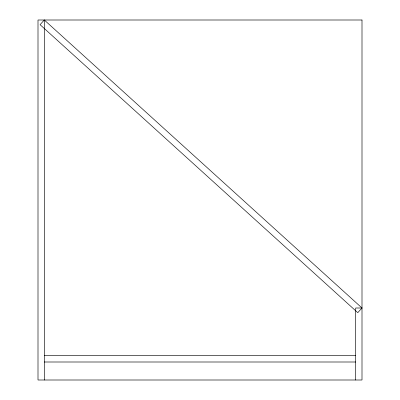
<?xml version="1.0" encoding="UTF-8"?>
<svg xmlns="http://www.w3.org/2000/svg" width="400" height="400" viewBox="0 0 400 400"><rect width="100%" height="100%" fill="white"/><g stroke="black" fill="none" stroke-linecap="round" stroke-linejoin="round"><path stroke-width="0.6" d="M44.3 20L40.07 24.67L357.77 312.67L362 308L44.3 20L44.3 380M362 308L355.7 308L355.7 380M44.3 355.7L355.7 355.7M44.3 362L355.7 362M362 20L38 20L38 380L362 380L362 20"/></g></svg>
